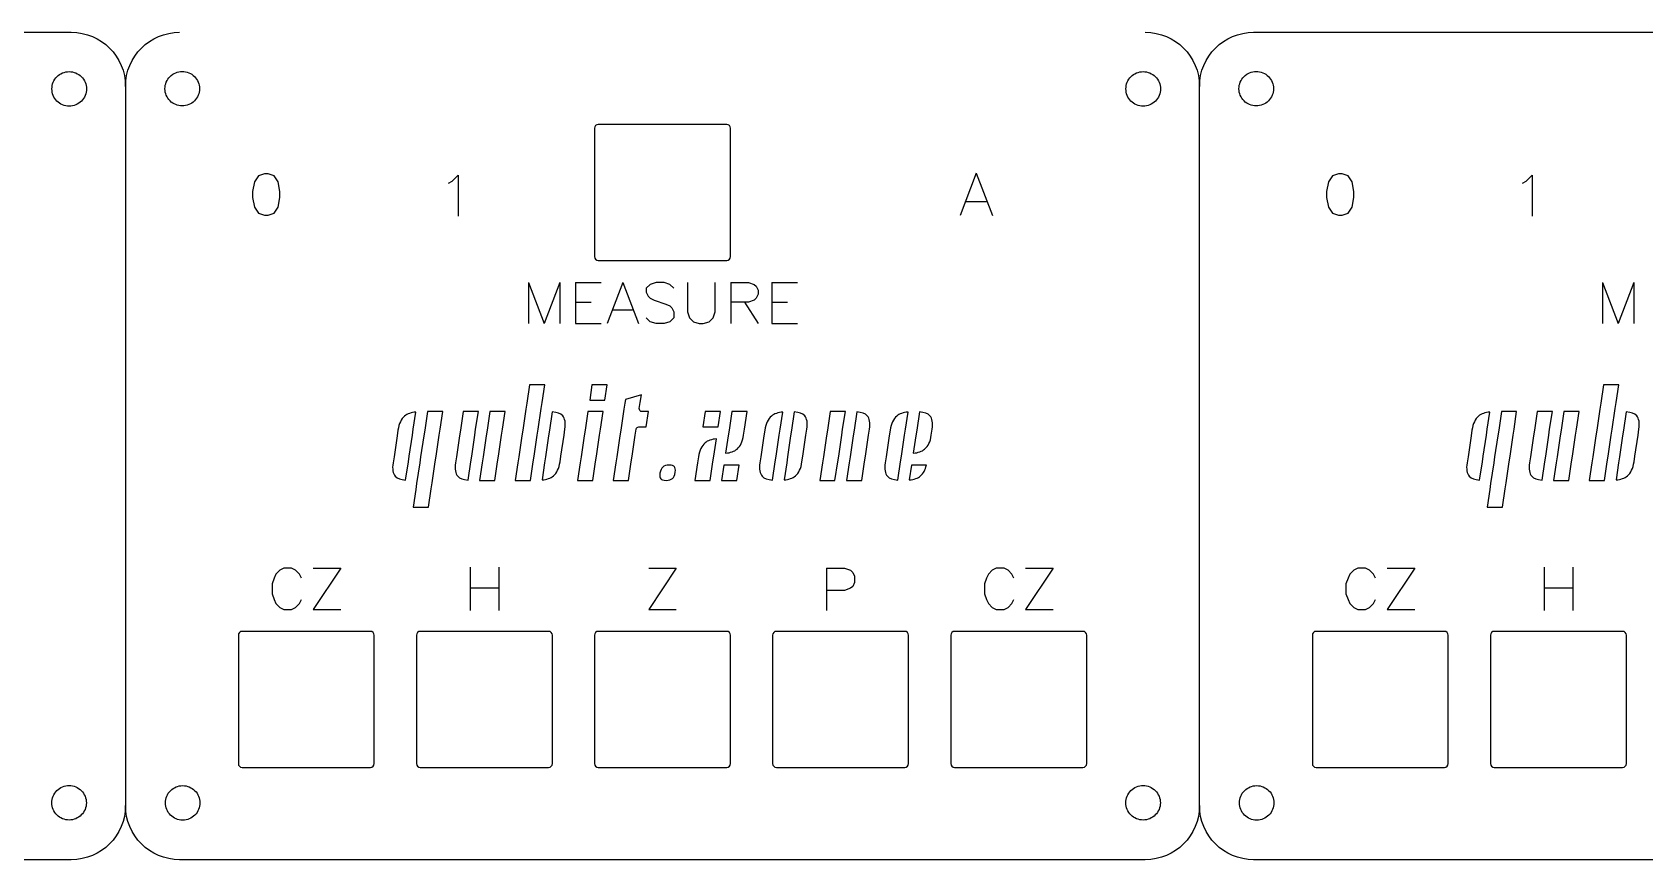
# Model space of a CAD drawing. Extents: x 0 to 498, y 0 to 383.
# Drawn here: x 90.9 to 240.4, y 0 to 76.7 of the extents above; entities that cross this region are included whole.
import ezdxf

# ---------------------------------------------------------------- set-up
doc = ezdxf.new("R2010")
doc.units = 0
doc.layers.get('0').update_dxf_attribs({"true_color": 0xffffff})

msp = doc.modelspace()

# ---------------------------------------------------------------- linework, layer by layer
at = {"color": 1, "true_color": 0xff0000}
for p, q in [((5.03, 76.7), (94.53, 76.7)), ((104.58, 76.7), (104.58, 76.7)), ((204.14, 76.7), (293.65, 76.7)), ((204.14, 76.7), (204.14, 76.7)), ((95.94, 71.45), (95.94, 71.45)), ((99.56, 71.67), (99.56, 5.03)), ((106.42, 71.47), (106.42, 71.47)), ((195.5, 71.45), (195.5, 71.45)), ((199.12, 5.03), (199.12, 71.67)), ((205.98, 71.47), (205.98, 71.47)), ((155.29, 68.16), (143.39, 68.16)), ((143.39, 55.55), (155.29, 55.55)), ((138.43, 44.02), (137.02, 44.02)), ((137.02, 44.02), (137.02, 44.02)), ((138.19, 42.38), (138.43, 44.02)), ((142.8, 44.02), (142.59, 42.6)), ((144.21, 44.02), (142.8, 44.02)), ((144, 42.6), (144.21, 44.02)), ((237.99, 44.02), (236.58, 44.02)), ((236.58, 44.02), (236.58, 44.02)), ((237.75, 42.38), (237.99, 44.02)), ((136.77, 42.31), (136.68, 41.76)), ((138.1, 41.83), (138.19, 42.38)), ((142.59, 42.6), (144, 42.6)), ((145.85, 42.31), (145.77, 41.76)), ((145.9, 42.67), (145.85, 42.31)), ((147.38, 43.1), (145.9, 42.67)), ((147.19, 41.83), (147.27, 42.38)), ((147.27, 42.38), (147.38, 43.1)), ((147.38, 43.1), (147.38, 43.1)), ((236.33, 42.31), (236.24, 41.76)), ((237.66, 41.83), (237.75, 42.38)), ((126.24, 39.9), (126.48, 41.5)), ((128.97, 41.54), (127.55, 41.54)), ((127.55, 41.54), (127.55, 41.54)), ((128.72, 39.9), (128.97, 41.54)), ((130.86, 41.54), (130.6, 39.83)), ((132.27, 41.54), (130.86, 41.54)), ((132.02, 39.9), (132.27, 41.54)), ((133.34, 41.54), (133.08, 39.83)), ((134.75, 41.54), (133.34, 41.54)), ((134.5, 39.9), (134.75, 41.54)), ((136.68, 41.76), (136.39, 39.83)), ((137.81, 39.9), (138.1, 41.83)), ((139.12, 41.51), (138.87, 39.83)), ((139.12, 41.51), (139.12, 41.51)), ((143.84, 41.54), (142.43, 41.54)), ((143.59, 39.9), (143.84, 41.54)), ((145.77, 41.76), (145.47, 39.83)), ((147.83, 40.12), (148.04, 41.54)), ((153.3, 41.54), (153.09, 40.12)), ((154.71, 41.54), (153.3, 41.54)), ((154.5, 40.12), (154.71, 41.54)), ((157.19, 41.54), (155.77, 41.54)), ((155.77, 41.54), (155.77, 41.54)), ((156.94, 39.9), (157.19, 41.54)), ((160.25, 39.9), (160.49, 41.5)), ((161.56, 41.51), (161.3, 39.83)), ((161.56, 41.51), (161.56, 41.51)), ((164.88, 41.54), (164.62, 39.83)), ((166.29, 41.54), (164.88, 41.54)), ((166.04, 39.9), (166.29, 41.54)), ((167.35, 41.51), (167.1, 39.83)), ((167.35, 41.51), (167.35, 41.51)), ((171.86, 39.9), (172.1, 41.5)), ((173.16, 41.51), (172.91, 39.83)), ((173.16, 41.51), (173.16, 41.51)), ((225.8, 39.9), (226.04, 41.5)), ((228.52, 41.54), (227.11, 41.54)), ((227.11, 41.54), (227.11, 41.54)), ((228.28, 39.9), (228.52, 41.54)), ((230.42, 41.54), (230.16, 39.83)), ((231.83, 41.54), (230.42, 41.54)), ((231.58, 39.9), (231.83, 41.54)), ((232.9, 41.54), (232.64, 39.83)), ((234.31, 41.54), (232.9, 41.54)), ((234.06, 39.9), (234.31, 41.54)), ((236.24, 41.76), (235.95, 39.83)), ((237.37, 39.9), (237.66, 41.83)), ((238.68, 41.51), (238.43, 39.83)), ((238.68, 41.51), (238.68, 41.51)), ((124.74, 39.28), (124.45, 37.35)), ((124.82, 39.83), (124.74, 39.28)), ((125.87, 37.42), (126.16, 39.35)), ((126.16, 39.35), (126.24, 39.9)), ((127.21, 39.28), (126.92, 37.35)), ((127.3, 39.83), (127.21, 39.28)), ((128.35, 37.42), (128.64, 39.35)), ((128.64, 39.35), (128.72, 39.9)), ((130.52, 39.28), (130.23, 37.35)), ((130.6, 39.83), (130.52, 39.28)), ((131.94, 39.35), (132.02, 39.9)), ((133, 39.28), (132.71, 37.35)), ((133.08, 39.83), (133, 39.28)), ((134.42, 39.35), (134.5, 39.9)), ((136.31, 39.28), (136.02, 37.35)), ((136.39, 39.83), (136.31, 39.28)), ((137.73, 39.35), (137.81, 39.9)), ((138.78, 39.28), (138.5, 37.35)), ((138.87, 39.83), (138.78, 39.28)), ((139.92, 37.42), (140.21, 39.35)), ((140.21, 39.35), (140.29, 39.9)), ((142.09, 39.28), (141.8, 37.35)), ((142.17, 39.83), (142.09, 39.28)), ((143.22, 37.42), (143.51, 39.35)), ((143.51, 39.35), (143.59, 39.9)), ((145.39, 39.28), (145.11, 37.35)), ((145.47, 39.83), (145.39, 39.28)), ((146.53, 37.42), (146.81, 39.35)), ((146.81, 39.35), (146.9, 39.9)), ((147.15, 40.12), (147.83, 40.12)), ((153.09, 40.12), (154.5, 40.12)), ((154.09, 37.42), (154.33, 39.02)), ((154.33, 39.02), (154.33, 39.02)), ((155.44, 39.28), (155.19, 37.68)), ((155.52, 39.83), (155.44, 39.28)), ((156.86, 39.35), (156.94, 39.9)), ((158.74, 39.28), (158.46, 37.35)), ((158.83, 39.83), (158.74, 39.28)), ((160.16, 39.35), (160.25, 39.9)), ((161.22, 39.28), (160.93, 37.35)), ((161.3, 39.83), (161.22, 39.28)), ((162.36, 37.42), (162.64, 39.35)), ((162.64, 39.35), (162.73, 39.9)), ((164.54, 39.28), (164.25, 37.35)), ((164.62, 39.83), (164.54, 39.28)), ((165.96, 39.35), (166.04, 39.9)), ((167.02, 39.28), (166.73, 37.35)), ((167.1, 39.83), (167.02, 39.28)), ((168.44, 39.35), (168.53, 39.9)), ((170.36, 39.28), (170.06, 37.35)), ((170.44, 39.83), (170.36, 39.28)), ((171.49, 37.42), (171.78, 39.35)), ((171.78, 39.35), (171.86, 39.9)), ((172.83, 39.28), (172.59, 37.68)), ((172.91, 39.83), (172.83, 39.28)), ((174.26, 39.35), (174.34, 39.9)), ((174.34, 39.9), (174.34, 39.9)), ((224.3, 39.28), (224.01, 37.35)), ((224.38, 39.83), (224.3, 39.28)), ((225.43, 37.42), (225.72, 39.35)), ((225.72, 39.35), (225.8, 39.9)), ((226.77, 39.28), (226.48, 37.35)), ((226.86, 39.83), (226.77, 39.28)), ((227.91, 37.42), (228.2, 39.35)), ((228.2, 39.35), (228.28, 39.9)), ((230.08, 39.28), (229.79, 37.35)), ((230.16, 39.83), (230.08, 39.28)), ((231.5, 39.35), (231.58, 39.9)), ((232.55, 39.28), (232.27, 37.35)), ((232.64, 39.83), (232.55, 39.28)), ((233.98, 39.35), (234.06, 39.9)), ((235.87, 39.28), (235.58, 37.35)), ((235.95, 39.83), (235.87, 39.28)), ((237.29, 39.35), (237.37, 39.9)), ((238.34, 39.28), (238.06, 37.35)), ((238.43, 39.83), (238.34, 39.28)), ((239.48, 37.42), (239.77, 39.35)), ((239.77, 39.35), (239.85, 39.9)), ((125.78, 36.87), (125.87, 37.42)), ((128.26, 36.87), (128.35, 37.42)), ((131.57, 36.87), (131.65, 37.42)), ((134.05, 36.87), (134.14, 37.42)), ((137.36, 36.87), (137.44, 37.42)), ((139.84, 36.87), (139.92, 37.42)), ((143.14, 36.87), (143.22, 37.42)), ((146.44, 36.87), (146.53, 37.42)), ((154.01, 36.87), (154.09, 37.42)), ((159.79, 36.87), (159.88, 37.42)), ((162.27, 36.87), (162.36, 37.42)), ((165.59, 36.87), (165.68, 37.42)), ((168.07, 36.87), (168.16, 37.42)), ((171.4, 36.87), (171.49, 37.42)), ((225.34, 36.87), (225.43, 37.42)), ((227.82, 36.87), (227.91, 37.42)), ((231.13, 36.87), (231.21, 37.42)), ((233.61, 36.87), (233.69, 37.42)), ((236.92, 36.87), (237, 37.42)), ((239.4, 36.87), (239.48, 37.42)), ((124.45, 37.35), (124.36, 36.8)), ((125.53, 35.19), (125.78, 36.87)), ((126.84, 36.8), (126.55, 34.87)), ((126.92, 37.35), (126.84, 36.8)), ((130.23, 37.35), (130.15, 36.8)), ((131.32, 35.19), (131.57, 36.87)), ((132.63, 36.8), (132.38, 35.16)), ((132.71, 37.35), (132.63, 36.8)), ((133.79, 35.16), (134.05, 36.87)), ((135.94, 36.8), (135.69, 35.16)), ((136.02, 37.35), (135.94, 36.8)), ((137.1, 35.16), (137.36, 36.87)), ((138.41, 36.8), (138.17, 35.2)), ((138.5, 37.35), (138.41, 36.8)), ((141.72, 36.8), (141.47, 35.16)), ((141.8, 37.35), (141.72, 36.8)), ((142.88, 35.16), (143.14, 36.87)), ((145.02, 36.8), (144.77, 35.16)), ((145.11, 37.35), (145.02, 36.8)), ((146.18, 35.16), (146.44, 36.87)), ((149.95, 36.58), (149.95, 36.58)), ((152.59, 36.8), (152.34, 35.16)), ((152.67, 37.35), (152.59, 36.8)), ((153.75, 35.16), (154.01, 36.87)), ((155.03, 36.58), (154.82, 35.16)), ((156.44, 36.58), (155.03, 36.58)), ((156.23, 35.16), (156.44, 36.58)), ((158.46, 37.35), (158.37, 36.8)), ((159.54, 35.19), (159.79, 36.87)), ((160.85, 36.8), (160.61, 35.2)), ((160.93, 37.35), (160.85, 36.8)), ((164.17, 36.8), (163.92, 35.16)), ((164.25, 37.35), (164.17, 36.8)), ((165.33, 35.16), (165.59, 36.87)), ((166.65, 36.8), (166.4, 35.16)), ((166.73, 37.35), (166.65, 36.8)), ((167.81, 35.16), (168.07, 36.87)), ((170.06, 37.35), (169.98, 36.8)), ((171.15, 35.19), (171.4, 36.87)), ((172.42, 36.58), (172.22, 35.2)), ((173.8, 36.58), (172.42, 36.58)), ((224.01, 37.35), (223.92, 36.8)), ((225.09, 35.19), (225.34, 36.87)), ((226.4, 36.8), (226.11, 34.87)), ((226.48, 37.35), (226.4, 36.8)), ((229.79, 37.35), (229.71, 36.8)), ((230.88, 35.19), (231.13, 36.87)), ((232.19, 36.8), (231.94, 35.16)), ((232.27, 37.35), (232.19, 36.8)), ((233.35, 35.16), (233.61, 36.87)), ((235.5, 36.8), (235.25, 35.16)), ((235.58, 37.35), (235.5, 36.8)), ((236.66, 35.16), (236.92, 36.87)), ((237.97, 36.8), (237.73, 35.2)), ((238.06, 37.35), (237.97, 36.8)), ((126.55, 34.87), (126.47, 34.32)), ((127.64, 32.68), (127.9, 34.39)), ((127.9, 34.39), (127.98, 34.94)), ((132.38, 35.16), (133.79, 35.16)), ((135.69, 35.16), (137.1, 35.16)), ((141.47, 35.16), (142.88, 35.16)), ((144.77, 35.16), (146.18, 35.16)), ((152.34, 35.16), (153.75, 35.16)), ((154.82, 35.16), (156.23, 35.16)), ((163.92, 35.16), (165.33, 35.16)), ((166.4, 35.16), (167.81, 35.16)), ((226.11, 34.87), (226.03, 34.32)), ((227.2, 32.68), (227.45, 34.39)), ((227.45, 34.39), (227.54, 34.94)), ((231.94, 35.16), (233.35, 35.16)), ((235.25, 35.16), (236.66, 35.16)), ((126.47, 34.32), (126.22, 32.68)), ((226.03, 34.32), (225.78, 32.68)), ((126.22, 32.68), (127.64, 32.68)), ((225.78, 32.68), (227.2, 32.68)), ((122.27, 21.17), (110.37, 21.17)), ((138.78, 21.17), (126.88, 21.17)), ((155.29, 21.17), (143.39, 21.17)), ((171.8, 21.17), (159.9, 21.17)), ((188.31, 21.17), (176.41, 21.17)), ((221.83, 21.17), (209.93, 21.17)), ((238.34, 21.17), (226.44, 21.17)), ((110.37, 8.56), (122.27, 8.56)), ((143.39, 8.56), (155.29, 8.56)), ((159.9, 8.56), (171.8, 8.56)), ((176.41, 8.56), (188.31, 8.56)), ((209.93, 8.56), (221.83, 8.56)), ((95.93, 5.28), (95.93, 5.28)), ((106.46, 5.27), (106.46, 5.27)), ((195.49, 5.28), (195.49, 5.28)), ((206.02, 5.27), (206.02, 5.27)), ((94.53, 0), (5.03, 0)), ((194.09, 0), (104.58, 0)), ((293.65, 0), (204.14, 0))]:
    msp.add_line(p, q, dxfattribs=at)
at = {"color": 7, "true_color": 0xffffff}
for p, q in [((111.52, 62.84), (111.34, 61.94)), ((111.88, 63.39), (111.52, 62.84)), ((112.43, 63.57), (111.88, 63.39)), ((112.79, 63.57), (112.43, 63.57)), ((113.34, 63.39), (112.79, 63.57)), ((113.7, 62.84), (113.34, 63.39)), ((113.88, 61.94), (113.7, 62.84)), ((129.49, 62.72), (129.85, 62.9)), ((129.85, 62.9), (130.39, 63.45)), ((130.39, 63.45), (130.39, 59.66)), ((178.43, 63.63), (176.93, 59.7)), ((178.43, 63.63), (179.92, 59.7)), ((211.08, 62.84), (210.89, 61.94)), ((211.44, 63.39), (211.08, 62.84)), ((211.99, 63.57), (211.44, 63.39)), ((212.35, 63.57), (211.99, 63.57)), ((212.89, 63.39), (212.35, 63.57)), ((213.26, 62.84), (212.89, 63.39)), ((213.44, 61.94), (213.26, 62.84)), ((229.05, 62.72), (229.41, 62.9)), ((229.41, 62.9), (229.95, 63.45)), ((229.95, 63.45), (229.95, 59.66)), ((111.34, 61.94), (111.34, 61.39)), ((111.34, 61.39), (111.52, 60.48)), ((113.7, 60.48), (113.88, 61.39)), ((113.88, 61.39), (113.88, 61.94)), ((210.89, 61.94), (210.89, 61.39)), ((210.89, 61.39), (211.08, 60.48)), ((213.26, 60.48), (213.44, 61.39)), ((213.44, 61.39), (213.44, 61.94)), ((111.52, 60.48), (111.88, 59.94)), ((111.88, 59.94), (112.43, 59.75)), ((112.79, 59.75), (113.34, 59.94)), ((113.34, 59.94), (113.7, 60.48)), ((177.49, 61.01), (179.36, 61.01)), ((211.08, 60.48), (211.44, 59.94)), ((211.44, 59.94), (211.99, 59.75)), ((212.35, 59.75), (212.89, 59.94)), ((212.89, 59.94), (213.26, 60.48)), ((112.43, 59.75), (112.79, 59.75)), ((211.99, 59.75), (212.35, 59.75)), ((136.92, 53.51), (136.92, 49.69)), ((136.92, 53.51), (138.37, 49.69)), ((139.83, 53.51), (138.37, 49.69)), ((139.83, 53.51), (139.83, 49.69)), ((141.29, 53.51), (141.29, 49.69)), ((141.29, 53.51), (143.65, 53.51)), ((145.65, 53.51), (144.2, 49.69)), ((145.65, 53.51), (147.11, 49.69)), ((148.2, 53.33), (147.84, 52.97)), ((147.84, 52.97), (147.84, 52.6)), ((147.84, 52.6), (148.02, 52.24)), ((148.75, 53.51), (148.2, 53.33)), ((149.48, 53.51), (148.75, 53.51)), ((150.02, 53.33), (149.48, 53.51)), ((150.39, 52.97), (150.02, 53.33)), ((151.66, 53.51), (151.66, 50.78)), ((154.21, 50.78), (154.21, 53.51)), ((155.66, 53.51), (155.66, 49.69)), ((155.66, 53.51), (157.3, 53.51)), ((157.3, 53.51), (157.85, 53.33)), ((157.85, 53.33), (158.03, 53.15)), ((158.03, 53.15), (158.21, 52.78)), ((158.21, 52.42), (158.03, 52.06)), ((158.21, 52.78), (158.21, 52.42)), ((159.48, 53.51), (159.48, 49.69)), ((159.48, 53.51), (161.85, 53.51)), ((236.48, 53.51), (236.48, 49.69)), ((236.48, 53.51), (237.93, 49.69)), ((239.39, 53.51), (237.93, 49.69)), ((239.39, 53.51), (239.39, 49.69)), ((141.29, 51.69), (142.74, 51.69)), ((144.74, 50.97), (146.56, 50.97)), ((148.02, 52.24), (148.2, 52.06)), ((148.2, 52.06), (148.57, 51.87)), ((148.57, 51.87), (149.66, 51.51)), ((149.66, 51.51), (150.02, 51.33)), ((150.02, 51.33), (150.2, 51.15)), ((150.2, 51.15), (150.39, 50.78)), ((157.3, 51.69), (155.66, 51.69)), ((156.94, 51.69), (158.21, 49.69)), ((157.85, 51.87), (157.3, 51.69)), ((158.03, 52.06), (157.85, 51.87)), ((159.48, 51.69), (160.94, 51.69)), ((141.29, 49.69), (143.65, 49.69)), ((148.2, 49.87), (147.84, 50.24)), ((148.75, 49.69), (148.2, 49.87)), ((149.48, 49.69), (148.75, 49.69)), ((150.02, 49.87), (149.48, 49.69)), ((150.39, 50.24), (150.02, 49.87)), ((150.39, 50.78), (150.39, 50.24)), ((151.66, 50.78), (151.84, 50.24)), ((151.84, 50.24), (152.21, 49.87)), ((152.21, 49.87), (152.75, 49.69)), ((152.75, 49.69), (153.12, 49.69)), ((153.12, 49.69), (153.66, 49.87)), ((153.66, 49.87), (154.03, 50.24)), ((154.03, 50.24), (154.21, 50.78)), ((159.48, 49.69), (161.85, 49.69)), ((114.24, 27.02), (113.87, 26.84)), ((114.96, 27.02), (114.24, 27.02)), ((115.33, 26.84), (114.96, 27.02)), ((119.51, 27.02), (116.96, 23.2)), ((116.96, 27.02), (119.51, 27.02)), ((131.5, 27.11), (131.5, 23.11)), ((134.16, 27.11), (134.16, 23.11)), ((150.61, 27.02), (148.07, 23.2)), ((148.07, 27.02), (150.61, 27.02)), ((164.55, 27.02), (164.55, 23.11)), ((164.55, 27.02), (166.22, 27.02)), ((166.22, 27.02), (166.78, 26.83)), ((180.28, 27.02), (179.91, 26.84)), ((181, 27.02), (180.28, 27.02)), ((181.37, 26.84), (181, 27.02)), ((185.55, 27.02), (183, 23.2)), ((183, 27.02), (185.55, 27.02)), ((213.8, 27.02), (213.43, 26.84)), ((214.52, 27.02), (213.8, 27.02)), ((214.89, 26.84), (214.52, 27.02)), ((219.07, 27.02), (216.52, 23.2)), ((216.52, 27.02), (219.07, 27.02)), ((231.06, 27.11), (231.06, 23.11)), ((233.72, 27.11), (233.72, 23.11)), ((113.33, 26.11), (113.15, 25.56)), ((113.15, 25.56), (113.15, 24.66)), ((113.51, 26.47), (113.33, 26.11)), ((113.87, 26.84), (113.51, 26.47)), ((115.69, 26.47), (115.33, 26.84)), ((115.87, 26.11), (115.69, 26.47)), ((166.78, 26.83), (166.97, 26.64)), ((166.97, 26.64), (167.15, 26.27)), ((167.15, 25.71), (166.97, 25.34)), ((167.15, 26.27), (167.15, 25.71)), ((179.37, 26.11), (179.19, 25.56)), ((179.19, 25.56), (179.19, 24.66)), ((179.55, 26.47), (179.37, 26.11)), ((179.91, 26.84), (179.55, 26.47)), ((181.73, 26.47), (181.37, 26.84)), ((181.91, 26.11), (181.73, 26.47)), ((212.89, 26.11), (212.7, 25.56)), ((212.7, 25.56), (212.7, 24.66)), ((213.07, 26.47), (212.89, 26.11)), ((213.43, 26.84), (213.07, 26.47)), ((215.25, 26.47), (214.89, 26.84)), ((215.43, 26.11), (215.25, 26.47)), ((113.15, 24.66), (113.33, 24.11)), ((113.33, 24.11), (113.51, 23.75)), ((115.69, 23.75), (115.87, 24.11)), ((131.5, 25.21), (134.16, 25.21)), ((166.22, 24.97), (164.55, 24.97)), ((166.78, 25.16), (166.22, 24.97)), ((166.97, 25.34), (166.78, 25.16)), ((179.19, 24.66), (179.37, 24.11)), ((179.37, 24.11), (179.55, 23.75)), ((181.73, 23.75), (181.91, 24.11)), ((212.7, 24.66), (212.89, 24.11)), ((212.89, 24.11), (213.07, 23.75)), ((215.25, 23.75), (215.43, 24.11)), ((231.06, 25.21), (233.72, 25.21)), ((113.51, 23.75), (113.87, 23.38)), ((113.87, 23.38), (114.24, 23.2)), ((114.24, 23.2), (114.96, 23.2)), ((114.96, 23.2), (115.33, 23.38)), ((115.33, 23.38), (115.69, 23.75)), ((116.96, 23.2), (119.51, 23.2)), ((148.07, 23.2), (150.61, 23.2)), ((179.55, 23.75), (179.91, 23.38)), ((179.91, 23.38), (180.28, 23.2)), ((180.28, 23.2), (181, 23.2)), ((181, 23.2), (181.37, 23.38)), ((181.37, 23.38), (181.73, 23.75)), ((183, 23.2), (185.55, 23.2)), ((213.07, 23.75), (213.43, 23.38)), ((213.43, 23.38), (213.8, 23.2)), ((213.8, 23.2), (214.52, 23.2)), ((214.52, 23.2), (214.89, 23.38)), ((214.89, 23.38), (215.25, 23.75)), ((216.52, 23.2), (219.07, 23.2))]:
    msp.add_line(p, q, dxfattribs=at)
at = {"color": 1, "true_color": 0xff0000}
for points in [[(94.53, 76.7), (97.32, 76.7), (99.56, 74.46), (99.56, 71.67)], [(99.56, 71.67), (99.56, 74.46), (101.8, 76.7), (104.58, 76.7)], [(194.09, 76.7), (196.88, 76.7), (199.12, 74.46), (199.12, 71.67)], [(199.12, 71.67), (199.12, 74.46), (201.36, 76.7), (204.14, 76.7)], [(92.74, 71.45), (92.74, 71.87), (92.9, 72.28), (93.2, 72.58)], [(93.2, 72.58), (93.5, 72.88), (93.91, 73.05), (94.34, 73.05)], [(94.34, 73.05), (94.76, 73.05), (95.17, 72.88), (95.47, 72.58)], [(95.47, 72.58), (95.77, 72.28), (95.94, 71.87), (95.94, 71.45)], [(103.22, 71.47), (103.22, 71.89), (103.39, 72.3), (103.69, 72.6)], [(103.69, 72.6), (103.99, 72.9), (104.4, 73.07), (104.82, 73.07)], [(104.82, 73.07), (105.25, 73.07), (105.65, 72.9), (105.95, 72.6)], [(105.95, 72.6), (106.25, 72.3), (106.42, 71.89), (106.42, 71.47)], [(192.3, 71.45), (192.3, 71.87), (192.46, 72.28), (192.76, 72.58)], [(192.76, 72.58), (193.06, 72.88), (193.47, 73.05), (193.9, 73.05)], [(193.9, 73.05), (194.32, 73.05), (194.73, 72.88), (195.03, 72.58)], [(195.03, 72.58), (195.33, 72.28), (195.5, 71.87), (195.5, 71.45)], [(202.78, 71.47), (202.78, 71.89), (202.95, 72.3), (203.25, 72.6)], [(203.25, 72.6), (203.55, 72.9), (203.96, 73.07), (204.38, 73.07)], [(204.38, 73.07), (204.81, 73.07), (205.21, 72.9), (205.51, 72.6)], [(205.51, 72.6), (205.81, 72.3), (205.98, 71.89), (205.98, 71.47)], [(93.2, 70.31), (92.9, 70.61), (92.74, 71.02), (92.74, 71.45)], [(94.34, 69.85), (93.91, 69.85), (93.5, 70.01), (93.2, 70.31)], [(95.47, 70.31), (95.17, 70.01), (94.76, 69.85), (94.34, 69.85)], [(95.94, 71.45), (95.94, 71.02), (95.77, 70.61), (95.47, 70.31)], [(103.69, 70.34), (103.39, 70.64), (103.22, 71.04), (103.22, 71.47)], [(104.82, 69.87), (104.4, 69.87), (103.99, 70.04), (103.69, 70.34)], [(105.95, 70.34), (105.65, 70.04), (105.25, 69.87), (104.82, 69.87)], [(106.42, 71.47), (106.42, 71.04), (106.25, 70.64), (105.95, 70.34)], [(192.76, 70.31), (192.46, 70.61), (192.3, 71.02), (192.3, 71.45)], [(193.9, 69.85), (193.47, 69.85), (193.06, 70.01), (192.76, 70.31)], [(195.03, 70.31), (194.73, 70.01), (194.32, 69.85), (193.9, 69.85)], [(195.5, 71.45), (195.5, 71.02), (195.33, 70.61), (195.03, 70.31)], [(203.25, 70.34), (202.95, 70.64), (202.78, 71.04), (202.78, 71.47)], [(204.38, 69.87), (203.96, 69.87), (203.55, 70.04), (203.25, 70.34)], [(205.51, 70.34), (205.21, 70.04), (204.81, 69.87), (204.38, 69.87)], [(205.98, 71.47), (205.98, 71.04), (205.81, 70.64), (205.51, 70.34)], [(143.39, 68.16), (143.19, 68.16), (143.04, 68), (143.04, 67.81)], [(143.04, 67.81), (143.04, 67.81), (143.04, 55.91), (143.04, 55.91)], [(155.64, 67.81), (155.64, 68), (155.48, 68.16), (155.29, 68.16)], [(155.64, 55.91), (155.64, 55.91), (155.64, 67.81), (155.64, 67.81)], [(143.04, 55.91), (143.04, 55.71), (143.19, 55.55), (143.39, 55.55)], [(155.29, 55.55), (155.48, 55.55), (155.64, 55.71), (155.64, 55.91)], [(137.02, 44.02), (137.02, 44.02), (136.77, 42.31), (136.77, 42.31)], [(236.58, 44.02), (236.58, 44.02), (236.33, 42.31), (236.33, 42.31)], [(136.77, 42.31), (136.77, 42.31), (136.77, 42.31), (136.77, 42.31)], [(145.85, 42.31), (145.85, 42.31), (145.85, 42.31), (145.85, 42.31)], [(236.33, 42.31), (236.33, 42.31), (236.33, 42.31), (236.33, 42.31)], [(125.43, 41.12), (125.12, 40.85), (124.91, 40.43), (124.82, 39.83)], [(126.48, 41.5), (126.05, 41.45), (125.69, 41.34), (125.43, 41.12)], [(127.55, 41.54), (127.55, 41.54), (127.3, 39.83), (127.3, 39.83)], [(140.09, 41.15), (139.91, 41.36), (139.58, 41.47), (139.12, 41.51)], [(140.29, 39.9), (140.38, 40.51), (140.3, 40.9), (140.09, 41.15)], [(142.43, 41.54), (142.43, 41.54), (142.17, 39.83), (142.17, 39.83)], [(147.25, 41.63), (147.2, 41.69), (147.18, 41.76), (147.19, 41.83)], [(147.44, 41.54), (147.37, 41.54), (147.29, 41.57), (147.25, 41.63)], [(148.04, 41.54), (148.04, 41.54), (147.44, 41.54), (147.44, 41.54)], [(155.77, 41.54), (155.77, 41.54), (155.52, 39.83), (155.52, 39.83)], [(159.44, 41.12), (159.13, 40.85), (158.92, 40.43), (158.83, 39.83)], [(160.49, 41.5), (160.05, 41.45), (159.69, 41.34), (159.44, 41.12)], [(162.52, 41.15), (162.34, 41.36), (162.01, 41.47), (161.56, 41.51)], [(162.73, 39.9), (162.82, 40.51), (162.73, 40.9), (162.52, 41.15)], [(168.32, 41.15), (168.14, 41.36), (167.81, 41.47), (167.35, 41.51)], [(168.53, 39.9), (168.62, 40.51), (168.53, 40.9), (168.32, 41.15)], [(171.05, 41.12), (170.74, 40.85), (170.53, 40.43), (170.44, 39.83)], [(172.1, 41.5), (171.66, 41.45), (171.3, 41.34), (171.05, 41.12)], [(174.13, 41.15), (173.95, 41.36), (173.62, 41.47), (173.16, 41.51)], [(174.34, 39.9), (174.43, 40.51), (174.34, 40.9), (174.13, 41.15)], [(224.99, 41.12), (224.68, 40.85), (224.47, 40.43), (224.38, 39.83)], [(226.04, 41.5), (225.6, 41.45), (225.24, 41.34), (224.99, 41.12)], [(227.11, 41.54), (227.11, 41.54), (226.86, 39.83), (226.86, 39.83)], [(239.65, 41.15), (239.47, 41.36), (239.14, 41.47), (238.68, 41.51)], [(239.85, 39.9), (239.94, 40.51), (239.86, 40.9), (239.65, 41.15)], [(124.82, 39.83), (124.82, 39.83), (124.82, 39.83), (124.82, 39.83)], [(127.3, 39.83), (127.3, 39.83), (127.3, 39.83), (127.3, 39.83)], [(131.65, 37.42), (131.65, 37.42), (131.94, 39.35), (131.94, 39.35)], [(131.94, 39.35), (131.94, 39.35), (131.94, 39.35), (131.94, 39.35)], [(134.14, 37.42), (134.14, 37.42), (134.42, 39.35), (134.42, 39.35)], [(134.42, 39.35), (134.42, 39.35), (134.42, 39.35), (134.42, 39.35)], [(137.44, 37.42), (137.44, 37.42), (137.73, 39.35), (137.73, 39.35)], [(137.73, 39.35), (137.73, 39.35), (137.73, 39.35), (137.73, 39.35)], [(140.21, 39.35), (140.21, 39.35), (140.21, 39.35), (140.21, 39.35)], [(142.17, 39.83), (142.17, 39.83), (142.17, 39.83), (142.17, 39.83)], [(146.81, 39.35), (146.81, 39.35), (146.81, 39.35), (146.81, 39.35)], [(146.9, 39.9), (146.91, 40.03), (147.02, 40.12), (147.15, 40.12)], [(154.33, 39.02), (153.9, 38.97), (153.54, 38.86), (153.28, 38.64)], [(155.52, 39.83), (155.52, 39.83), (155.52, 39.83), (155.52, 39.83)], [(156.25, 38.06), (156.56, 38.33), (156.77, 38.75), (156.86, 39.35)], [(159.88, 37.42), (159.88, 37.42), (160.16, 39.35), (160.16, 39.35)], [(160.16, 39.35), (160.16, 39.35), (160.16, 39.35), (160.16, 39.35)], [(162.64, 39.35), (162.64, 39.35), (162.64, 39.35), (162.64, 39.35)], [(165.68, 37.42), (165.68, 37.42), (165.96, 39.35), (165.96, 39.35)], [(165.96, 39.35), (165.96, 39.35), (165.96, 39.35), (165.96, 39.35)], [(168.16, 37.42), (168.16, 37.42), (168.44, 39.35), (168.44, 39.35)], [(168.44, 39.35), (168.44, 39.35), (168.44, 39.35), (168.44, 39.35)], [(170.44, 39.83), (170.44, 39.83), (170.44, 39.83), (170.44, 39.83)], [(172.91, 39.83), (172.91, 39.83), (172.91, 39.83), (172.91, 39.83)], [(173.64, 38.06), (173.96, 38.33), (174.17, 38.75), (174.26, 39.35)], [(224.38, 39.83), (224.38, 39.83), (224.38, 39.83), (224.38, 39.83)], [(226.86, 39.83), (226.86, 39.83), (226.86, 39.83), (226.86, 39.83)], [(231.21, 37.42), (231.21, 37.42), (231.5, 39.35), (231.5, 39.35)], [(231.5, 39.35), (231.5, 39.35), (231.5, 39.35), (231.5, 39.35)], [(233.69, 37.42), (233.69, 37.42), (233.98, 39.35), (233.98, 39.35)], [(233.98, 39.35), (233.98, 39.35), (233.98, 39.35), (233.98, 39.35)], [(237, 37.42), (237, 37.42), (237.29, 39.35), (237.29, 39.35)], [(237.29, 39.35), (237.29, 39.35), (237.29, 39.35), (237.29, 39.35)], [(239.77, 39.35), (239.77, 39.35), (239.77, 39.35), (239.77, 39.35)], [(153.28, 38.64), (152.97, 38.37), (152.76, 37.95), (152.67, 37.35)], [(155.19, 37.68), (155.63, 37.73), (155.99, 37.84), (156.25, 38.06)], [(172.59, 37.68), (173.03, 37.73), (173.39, 37.84), (173.64, 38.06)], [(124.36, 36.8), (124.27, 36.19), (124.36, 35.8), (124.57, 35.55)], [(125.78, 36.87), (125.78, 36.87), (125.78, 36.87), (125.78, 36.87)], [(127.98, 34.94), (127.98, 34.94), (128.26, 36.87), (128.26, 36.87)], [(128.26, 36.87), (128.26, 36.87), (128.26, 36.87), (128.26, 36.87)], [(130.15, 36.8), (130.06, 36.19), (130.15, 35.8), (130.36, 35.55)], [(130.23, 37.35), (130.23, 37.35), (130.23, 37.35), (130.23, 37.35)], [(132.71, 37.35), (132.71, 37.35), (132.71, 37.35), (132.71, 37.35)], [(136.02, 37.35), (136.02, 37.35), (136.02, 37.35), (136.02, 37.35)], [(138.5, 37.35), (138.5, 37.35), (138.5, 37.35), (138.5, 37.35)], [(139.22, 35.58), (139.54, 35.85), (139.75, 36.27), (139.84, 36.87)], [(143.14, 36.87), (143.14, 36.87), (143.14, 36.87), (143.14, 36.87)], [(145.11, 37.35), (145.11, 37.35), (145.11, 37.35), (145.11, 37.35)], [(149.37, 36.4), (149.24, 36.29), (149.14, 36.11), (149.1, 35.83)], [(149.95, 36.58), (149.68, 36.58), (149.49, 36.51), (149.37, 36.4)], [(150.45, 36.43), (150.37, 36.51), (150.23, 36.58), (149.95, 36.58)], [(150.26, 35.34), (150.39, 35.45), (150.48, 35.63), (150.52, 35.91)], [(150.52, 35.91), (150.56, 36.19), (150.52, 36.34), (150.45, 36.43)], [(154.01, 36.87), (154.01, 36.87), (154.01, 36.87), (154.01, 36.87)], [(158.37, 36.8), (158.28, 36.19), (158.37, 35.8), (158.58, 35.55)], [(158.46, 37.35), (158.46, 37.35), (158.46, 37.35), (158.46, 37.35)], [(160.93, 37.35), (160.93, 37.35), (160.93, 37.35), (160.93, 37.35)], [(161.66, 35.58), (161.97, 35.85), (162.18, 36.27), (162.27, 36.87)], [(164.25, 37.35), (164.25, 37.35), (164.25, 37.35), (164.25, 37.35)], [(166.73, 37.35), (166.73, 37.35), (166.73, 37.35), (166.73, 37.35)], [(169.98, 36.8), (169.89, 36.19), (169.98, 35.8), (170.19, 35.55)], [(171.4, 36.87), (171.4, 36.87), (171.4, 36.87), (171.4, 36.87)], [(173.27, 35.58), (173.53, 35.8), (173.69, 36.15), (173.8, 36.58)], [(223.92, 36.8), (223.83, 36.19), (223.92, 35.8), (224.13, 35.55)], [(225.34, 36.87), (225.34, 36.87), (225.34, 36.87), (225.34, 36.87)], [(227.54, 34.94), (227.54, 34.94), (227.82, 36.87), (227.82, 36.87)], [(227.82, 36.87), (227.82, 36.87), (227.82, 36.87), (227.82, 36.87)], [(229.71, 36.8), (229.62, 36.19), (229.71, 35.8), (229.92, 35.55)], [(229.79, 37.35), (229.79, 37.35), (229.79, 37.35), (229.79, 37.35)], [(232.27, 37.35), (232.27, 37.35), (232.27, 37.35), (232.27, 37.35)], [(235.58, 37.35), (235.58, 37.35), (235.58, 37.35), (235.58, 37.35)], [(238.06, 37.35), (238.06, 37.35), (238.06, 37.35), (238.06, 37.35)], [(238.78, 35.58), (239.1, 35.85), (239.31, 36.27), (239.4, 36.87)], [(124.57, 35.55), (124.75, 35.34), (125.08, 35.22), (125.53, 35.19)], [(126.55, 34.87), (126.55, 34.87), (126.55, 34.87), (126.55, 34.87)], [(130.36, 35.55), (130.53, 35.34), (130.86, 35.22), (131.32, 35.19)], [(138.17, 35.2), (138.61, 35.25), (138.97, 35.36), (139.22, 35.58)], [(149.1, 35.83), (149.06, 35.55), (149.1, 35.4), (149.18, 35.31)], [(149.18, 35.31), (149.25, 35.22), (149.39, 35.16), (149.67, 35.16)], [(149.67, 35.16), (149.95, 35.16), (150.13, 35.22), (150.26, 35.34)], [(158.58, 35.55), (158.76, 35.34), (159.08, 35.22), (159.54, 35.19)], [(160.61, 35.2), (161.04, 35.25), (161.4, 35.36), (161.66, 35.58)], [(170.19, 35.55), (170.37, 35.34), (170.7, 35.22), (171.15, 35.19)], [(172.22, 35.2), (172.66, 35.25), (173.02, 35.36), (173.27, 35.58)], [(224.13, 35.55), (224.31, 35.34), (224.64, 35.22), (225.09, 35.19)], [(226.11, 34.87), (226.11, 34.87), (226.11, 34.87), (226.11, 34.87)], [(229.92, 35.55), (230.09, 35.34), (230.42, 35.22), (230.88, 35.19)], [(237.73, 35.2), (238.17, 35.25), (238.53, 35.36), (238.78, 35.58)], [(110.37, 21.17), (110.17, 21.17), (110.02, 21.01), (110.02, 20.82)], [(122.62, 20.82), (122.62, 21.01), (122.46, 21.17), (122.27, 21.17)], [(126.88, 21.17), (126.68, 21.17), (126.53, 21.01), (126.53, 20.82)], [(139.13, 20.82), (139.13, 21.01), (138.97, 21.17), (138.78, 21.17)], [(143.39, 21.17), (143.19, 21.17), (143.04, 21.01), (143.04, 20.82)], [(155.64, 20.82), (155.64, 21.01), (155.48, 21.17), (155.29, 21.17)], [(159.9, 21.17), (159.7, 21.17), (159.55, 21.01), (159.55, 20.82)], [(172.15, 20.82), (172.15, 21.01), (171.99, 21.17), (171.8, 21.17)], [(176.41, 21.17), (176.21, 21.17), (176.06, 21.01), (176.06, 20.82)], [(188.66, 20.82), (188.66, 21.01), (188.5, 21.17), (188.31, 21.17)], [(209.93, 21.17), (209.73, 21.17), (209.58, 21.01), (209.58, 20.82)], [(222.18, 20.82), (222.18, 21.01), (222.02, 21.17), (221.83, 21.17)], [(226.44, 21.17), (226.24, 21.17), (226.09, 21.01), (226.09, 20.82)], [(238.69, 20.82), (238.69, 21.01), (238.53, 21.17), (238.34, 21.17)], [(110.02, 20.82), (110.02, 20.82), (110.02, 8.92), (110.02, 8.92)], [(122.62, 8.92), (122.62, 8.92), (122.62, 20.82), (122.62, 20.82)], [(126.53, 20.82), (126.53, 20.82), (126.53, 8.92), (126.53, 8.92)], [(139.13, 8.92), (139.13, 8.92), (139.13, 20.82), (139.13, 20.82)], [(143.04, 20.82), (143.04, 20.82), (143.04, 8.92), (143.04, 8.92)], [(155.64, 8.92), (155.64, 8.92), (155.64, 20.82), (155.64, 20.82)], [(159.55, 20.82), (159.55, 20.82), (159.55, 8.92), (159.55, 8.92)], [(172.15, 8.92), (172.15, 8.92), (172.15, 20.82), (172.15, 20.82)], [(176.06, 20.82), (176.06, 20.82), (176.06, 8.92), (176.06, 8.92)], [(188.66, 8.92), (188.66, 8.92), (188.66, 20.82), (188.66, 20.82)], [(209.58, 20.82), (209.58, 20.82), (209.58, 8.92), (209.58, 8.92)], [(222.18, 8.92), (222.18, 8.92), (222.18, 20.82), (222.18, 20.82)], [(226.09, 20.82), (226.09, 20.82), (226.09, 8.92), (226.09, 8.92)], [(238.69, 8.92), (238.69, 8.92), (238.69, 20.82), (238.69, 20.82)], [(110.02, 8.92), (110.02, 8.72), (110.17, 8.56), (110.37, 8.56)], [(122.27, 8.56), (122.46, 8.56), (122.62, 8.72), (122.62, 8.92)], [(126.53, 8.92), (126.53, 8.72), (126.68, 8.56), (126.88, 8.56)], [(126.88, 8.56), (126.88, 8.56), (138.78, 8.56), (138.78, 8.56)], [(138.78, 8.56), (138.97, 8.56), (139.13, 8.72), (139.13, 8.92)], [(143.04, 8.92), (143.04, 8.72), (143.19, 8.56), (143.39, 8.56)], [(155.29, 8.56), (155.48, 8.56), (155.64, 8.72), (155.64, 8.92)], [(159.55, 8.92), (159.55, 8.72), (159.7, 8.56), (159.9, 8.56)], [(171.8, 8.56), (171.99, 8.56), (172.15, 8.72), (172.15, 8.92)], [(176.06, 8.92), (176.06, 8.72), (176.21, 8.56), (176.41, 8.56)], [(188.31, 8.56), (188.5, 8.56), (188.66, 8.72), (188.66, 8.92)], [(209.58, 8.92), (209.58, 8.72), (209.73, 8.56), (209.93, 8.56)], [(221.83, 8.56), (222.02, 8.56), (222.18, 8.72), (222.18, 8.92)], [(226.09, 8.92), (226.09, 8.72), (226.24, 8.56), (226.44, 8.56)], [(226.44, 8.56), (226.44, 8.56), (238.34, 8.56), (238.34, 8.56)], [(238.34, 8.56), (238.53, 8.56), (238.69, 8.72), (238.69, 8.92)], [(92.73, 5.28), (92.73, 5.7), (92.9, 6.11), (93.2, 6.41)], [(93.2, 6.41), (93.5, 6.71), (93.9, 6.88), (94.33, 6.88)], [(94.33, 6.88), (94.75, 6.88), (95.16, 6.71), (95.46, 6.41)], [(95.46, 6.41), (95.76, 6.11), (95.93, 5.7), (95.93, 5.28)], [(103.26, 5.27), (103.26, 5.69), (103.43, 6.1), (103.73, 6.4)], [(103.73, 6.4), (104.03, 6.7), (104.43, 6.87), (104.86, 6.87)], [(104.86, 6.87), (105.28, 6.87), (105.69, 6.7), (105.99, 6.4)], [(105.99, 6.4), (106.29, 6.1), (106.46, 5.69), (106.46, 5.27)], [(192.29, 5.28), (192.29, 5.7), (192.46, 6.11), (192.76, 6.41)], [(192.76, 6.41), (193.06, 6.71), (193.46, 6.88), (193.89, 6.88)], [(193.89, 6.88), (194.31, 6.88), (194.72, 6.71), (195.02, 6.41)], [(195.02, 6.41), (195.32, 6.11), (195.49, 5.7), (195.49, 5.28)], [(202.82, 5.27), (202.82, 5.69), (202.99, 6.1), (203.29, 6.4)], [(203.29, 6.4), (203.59, 6.7), (203.99, 6.87), (204.42, 6.87)], [(204.42, 6.87), (204.84, 6.87), (205.25, 6.7), (205.55, 6.4)], [(205.55, 6.4), (205.85, 6.1), (206.02, 5.69), (206.02, 5.27)], [(93.2, 4.15), (92.9, 4.45), (92.73, 4.85), (92.73, 5.28)], [(99.56, 5.03), (99.56, 2.24), (97.32, 0), (94.53, 0)], [(95.93, 5.28), (95.93, 4.85), (95.76, 4.45), (95.46, 4.15)], [(104.58, 0), (101.8, 0), (99.56, 2.24), (99.56, 5.03)], [(103.73, 4.14), (103.43, 4.44), (103.26, 4.85), (103.26, 5.27)], [(106.46, 5.27), (106.46, 4.85), (106.29, 4.44), (105.99, 4.14)], [(192.76, 4.15), (192.46, 4.45), (192.29, 4.85), (192.29, 5.28)], [(199.12, 5.03), (199.12, 2.24), (196.88, 0), (194.09, 0)], [(195.49, 5.28), (195.49, 4.85), (195.32, 4.45), (195.02, 4.15)], [(204.14, 0), (201.36, 0), (199.12, 2.24), (199.12, 5.03)], [(203.29, 4.14), (202.99, 4.44), (202.82, 4.85), (202.82, 5.27)], [(206.02, 5.27), (206.02, 4.85), (205.85, 4.44), (205.55, 4.14)], [(94.33, 3.68), (93.9, 3.68), (93.5, 3.85), (93.2, 4.15)], [(95.46, 4.15), (95.16, 3.85), (94.75, 3.68), (94.33, 3.68)], [(104.86, 3.67), (104.43, 3.67), (104.03, 3.84), (103.73, 4.14)], [(105.99, 4.14), (105.69, 3.84), (105.28, 3.67), (104.86, 3.67)], [(193.89, 3.68), (193.46, 3.68), (193.06, 3.85), (192.76, 4.15)], [(195.02, 4.15), (194.72, 3.85), (194.31, 3.68), (193.89, 3.68)], [(204.42, 3.67), (203.99, 3.67), (203.59, 3.84), (203.29, 4.14)], [(205.55, 4.14), (205.25, 3.84), (204.84, 3.67), (204.42, 3.67)]]:
    msp.add_open_spline(points, degree=3, dxfattribs=at)

doc.saveas('drawing.dxf')
